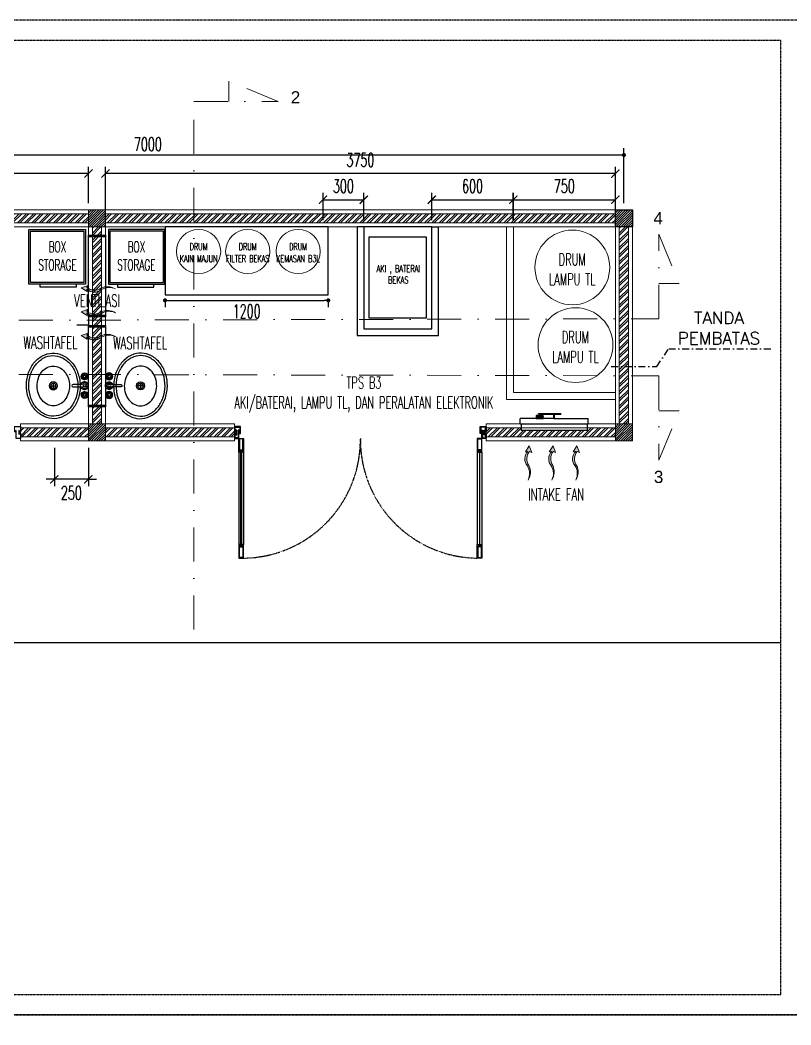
# Model space of a CAD drawing. Header units: millimetres. Extents: x 43312 to 271118, y 7927 to 51490.
# Drawn here: x 61306 to 66973, y 22979 to 30373 of the extents above; entities that cross this region are included whole.
import ezdxf

# ---------------------------------------------------------------- set-up
doc = ezdxf.new("R2010")
doc.units = ezdxf.units.MM
doc.header["$MEASUREMENT"] = 0
doc.linetypes.add('DASHDOT', pattern=[1, 0.5, -0.25, 0, -0.25])
doc.linetypes.add('HIDDEN', pattern=[0.375, 0.25, -0.125])
doc.layers.add('ALM', color=120, linetype='Continuous')
doc.layers.add('Edges', color=7, linetype='Continuous')
doc.layers.add('C NOTASI', color=3, linetype='Continuous', lineweight=5)
doc.layers.add('inst ME', color=7, linetype='Continuous', lineweight=13)
doc.styles.add('300', font='rs.shx', dxfattribs={"width": 0.6, "height": 100})
doc.styles.get("Standard").update_dxf_attribs({"font": 'arial.ttf'})
doc.dimstyles.new('300', dxfattribs={"dimtxt": 50, "dimasz": 30, "dimexe": 50, "dimexo": 50, "dimgap": 30, "dimtad": 2, "dimdec": 0, "dimzin": 0, "dimtxsty": '300', "dimblk": 'DOT', "dimcen": 0.2, "dimclrd": 1, "dimclre": 1, "dimclrt": 3, "dimadec": 0, "dimazin": 0, "dimtfac": 1, "dimtdec": 0, "dimtix": 1, "dimtmove": 0, "dimatfit": 3, "dimfxl": 1, "dimtolj": 1, "dimtzin": 0, "dimarcsym": 0})
pattern_1 = [(45, (79739.36, -46109.44), (-26.516504, 26.516504), []), (45, (79757.038, -46109.44), (-26.516504, 26.516504), [])]

# ---------------------------------------------------------------- blocks, each defined once
blk = doc.blocks.new('Sink - Oval top')
for p, q in [((-1, 0), (1, 0)), ((0, 1), (0, -1))]:
    blk.add_line(p, q)
at = {"linetype": 'Continuous'}
for points in [[(-12.23, 0.39, 0.117634), (-11.46, -3.36, 0.104469), (-8.88, -6.8, 0.090016), (-5.08, -9.07, 0.08192), (-0.32, -10.02, 0.08192), (4.49, -9.38, 0.090016), (8.42, -7.36, 0.104469), (11.22, -4.09, 0.117634), (12.23, -0.39, 0.117634), (11.46, 3.36, 0.104469), (8.88, 6.8, 0.090016), (5.08, 9.07, 0.08192), (0.32, 10.02, 0.08192), (-4.49, 9.38, 0.090016), (-8.42, 7.36, 0.104469), (-11.22, 4.09, 0.117634)], [(-11.29, 0.16, 0.118622), (-10.52, -3.25, 0.104678), (-8.07, -6.36, 0.089562), (-4.54, -8.37, 0.081185), (-0.13, -9.15, 0.081185), (4.3, -8.49, 0.089562), (7.89, -6.58, 0.104678), (10.42, -3.55, 0.118622), (11.29, -0.16, 0.118622), (10.52, 3.25, 0.104678), (8.07, 6.36, 0.089562), (4.54, 8.37, 0.081185), (0.13, 9.15, 0.081185), (-4.3, 8.49, 0.089562), (-7.89, 6.58, 0.104678), (-10.42, 3.55, 0.118622)], [(-7.42, 0.08, 0.118283), (-6.91, -2.17, 0.104607), (-5.29, -4.21, 0.089718), (-2.97, -5.53, 0.081436), (-0.07, -6.04, 0.081436), (2.84, -5.59, 0.089718), (5.2, -4.33, 0.104607), (6.86, -2.32, 0.118283), (7.42, -0.08, 0.118283), (6.91, 2.17, 0.104607), (5.29, 4.21, 0.089718), (2.97, 5.53, 0.081436), (0.07, 6.04, 0.081436), (-2.84, 5.59, 0.089718), (-5.2, 4.33, 0.104607), (-6.86, 2.32, 0.118283)]]:
    blk.add_lwpolyline(points, format="xyb", close=True, dxfattribs=at)
for radius in [1.5, 1]:
    blk.add_circle((0, 0), radius)
blk = doc.blocks.new('Faucet - Bathroom top')
for p, q in [((-4.107, 0.125), (-4.375, 0.125)), ((-3.75, 0.4788), (-3.75, 0.75)), ((-3.5, 0.482), (-3.5, 0.75)), ((-3.1461, 0.125), (-2.875, 0.125)), ((3.143, 0.125), (2.875, 0.125)), ((3.5, 0.4788), (3.5, 0.75)), ((3.75, 0.482), (3.75, 0.75)), ((4.1039, 0.125), (4.375, 0.125)), ((-4.1039, -0.125), (-4.375, -0.125)), ((-3.75, -0.4821), (-3.75, -0.75)), ((-3.5, -0.4789), (-3.5, -0.75)), ((-3.143, -0.125), (-2.875, -0.125)), ((-0.5, -0.8639), (-0.5, -4.5)), ((0.5, -4.5), (0.5, -0.8631)), ((3.1461, -0.125), (2.875, -0.125)), ((3.5, -0.4821), (3.5, -0.75)), ((3.75, -0.4789), (3.75, -0.75)), ((4.107, -0.125), (4.375, -0.125))]:
    blk.add_line(p, q)
for centre, radius in [((-3.625, 0), 1.375), ((-4.625, 0), 0.2795), ((-3.625, 0), 0.5), ((-3.625, 1), 0.2795), ((-2.625, 0), 0.2795), ((0, 0), 0.5), ((3.625, 0), 1.375), ((2.625, 0), 0.2795), ((3.625, 0), 0.5), ((3.625, 1), 0.2795), ((4.625, 0), 0.2795), ((-3.625, -1), 0.2795), ((3.625, -1), 0.2795)]:
    blk.add_circle(centre, radius)
for centre, radius, start, end in [((-3.625, 0), 1, 105.2407, 164.2093), ((-3.625, 0), 1, 16.44125, 74.07887), ((0, 0), 1.5, 289.6514, 250.3603), ((0, 0), 1, 300.3431, 239.7554), ((3.625, 0), 1, 106.12, 164.0884), ((3.625, 0), 1, 16.23422, 73.90469), ((-3.625, 0), 1, 196.2342, 253.9047), ((-3.625, 0), 1, 286.12, 344.0884), ((3.625, 0), 1, 196.4413, 254.0789), ((3.625, 0), 1, 285.2407, 344.2093), ((0, -4.5), 0.5, 180, 0)]:
    blk.add_arc(centre, radius, start, end)
blk = doc.blocks.new('_ArchTick')
at = {"color": 0, "linetype": 'ByBlock', "const_width": 0.15}
blk.add_lwpolyline([(-0.5, -0.5), (0.5, 0.5)], dxfattribs=at)
blk = doc.blocks.new('*D28')
at = {"layer": 'Defpoints', "color": 0, "transparency": 16777216}
for p in [(61932.8, 29244.2), (61932.8, 28851.8), (65682.8, 28851.8)]:
    blk.add_point(p, dxfattribs=at)
at = {"layer": 'inst ME', "color": 1, "lineweight": -2, "transparency": 16777216}
for p, q in [((61932.8, 28901.8), (61932.8, 29294.2)), ((65682.8, 28901.8), (65682.8, 29294.2)), ((65682.8, 29244.2), (61932.8, 29244.2))]:
    blk.add_line(p, q, dxfattribs=at)
at = {"layer": 'inst ME', "color": 1, "lineweight": -2, "transparency": 16777216, "xscale": 60, "yscale": 60, "zscale": 60, "rotation": 180}
blk.add_blockref('_ArchTick', (61932.8, 29244.2), dxfattribs=at)
at = {"layer": 'inst ME', "color": 1, "lineweight": -2, "transparency": 16777216, "xscale": 60, "yscale": 60, "zscale": 60}
blk.add_blockref('_ArchTick', (65682.8, 29244.2), dxfattribs=at)
at = {"layer": 'inst ME', "color": 3, "transparency": 16777216, "insert": (63807.8, 29344.2), "char_height": 100, "attachment_point": 5, "style": '300'}
blk.add_mtext('\\A1;3750', dxfattribs=at)
blk = doc.blocks.new('*D29')
at = {"layer": 'Defpoints', "color": 0, "transparency": 16777216}
for p in [(58807.8, 29244.2), (58807.8, 28976.8), (61807.8, 28976.8)]:
    blk.add_point(p, dxfattribs=at)
at = {"layer": 'inst ME', "color": 1, "lineweight": -2, "transparency": 16777216}
for p, q in [((58807.8, 29026.8), (58807.8, 29294.2)), ((61807.8, 29026.8), (61807.8, 29294.2)), ((61807.8, 29244.2), (58807.8, 29244.2))]:
    blk.add_line(p, q, dxfattribs=at)
at = {"layer": 'inst ME', "color": 1, "lineweight": -2, "transparency": 16777216, "xscale": 60, "yscale": 60, "zscale": 60, "rotation": 180}
blk.add_blockref('_ArchTick', (58807.8, 29244.2), dxfattribs=at)
at = {"layer": 'inst ME', "color": 1, "lineweight": -2, "transparency": 16777216, "xscale": 60, "yscale": 60, "zscale": 60}
blk.add_blockref('_ArchTick', (61807.8, 29244.2), dxfattribs=at)
at = {"layer": 'inst ME', "color": 3, "transparency": 16777216, "insert": (60307.8, 29344.2), "char_height": 100, "attachment_point": 5, "style": '300'}
blk.add_mtext('\\A1;3000', dxfattribs=at)
blk = doc.blocks.new('*D30')
at = {"layer": 'Defpoints', "color": 0, "transparency": 16777216}
for p in [(61557.8, 27276.8), (61807.8, 27276.8), (61557.8, 26994.5)]:
    blk.add_point(p, dxfattribs=at)
at = {"layer": 'inst ME', "color": 1, "lineweight": -2, "transparency": 16777216}
for p, q in [((61557.8, 27226.8), (61557.8, 26944.5)), ((61807.8, 27226.8), (61807.8, 26944.5)), ((61557.8, 26994.5), (61497.8, 26994.5)), ((61807.8, 26994.5), (61557.8, 26994.5)), ((61807.8, 26994.5), (61867.8, 26994.5))]:
    blk.add_line(p, q, dxfattribs=at)
at = {"layer": 'inst ME', "color": 1, "lineweight": -2, "transparency": 16777216, "xscale": 60, "yscale": 60, "zscale": 60}
blk.add_blockref('_ArchTick', (61557.8, 26994.5), dxfattribs=at)
at = {"layer": 'inst ME', "color": 1, "lineweight": -2, "transparency": 16777216, "xscale": 60, "yscale": 60, "zscale": 60, "rotation": 180}
blk.add_blockref('_ArchTick', (61807.8, 26994.5), dxfattribs=at)
at = {"layer": 'inst ME', "color": 3, "transparency": 16777216, "insert": (61682.8, 26894.5), "char_height": 100, "attachment_point": 5, "style": '300'}
blk.add_mtext('\\A1;250', dxfattribs=at)
blk = doc.blocks.new('industrial exhaust fan pl')
at = {"layer": 'Edges'}
for p, q in [((50.11, 66.59), (50.11, 66.72)), ((50.11, 66.72), (51.61, 66.72)), ((50.11, 66.59), (50.55, 66.59)), ((50.55, 66.33), (50.55, 66.59)), ((50.56, 66.59), (50.55, 66.59)), ((50.56, 66.59), (50.56, 66.33)), ((50.56, 66.59), (51.61, 66.59)), ((51.61, 66.59), (51.61, 66.72)), ((56.54, 66.59), (51.61, 66.59)), ((56.54, 66.59), (56.54, 66.72)), ((56.54, 66.72), (66.55, 66.72)), ((56.54, 66.59), (57.35, 66.59)), ((57.35, 66.33), (57.35, 66.59)), ((57.35, 66.59), (66.39, 66.59)), ((66.39, 66.59), (66.39, 66.33)), ((66.39, 66.59), (66.55, 66.59)), ((66.55, 66.59), (66.55, 66.72)), ((36.54, 59.13), (36.54, 63.13)), ((48.3, 63.13), (36.54, 63.13)), ((48.3, 64.5), (48.21, 64.5)), ((48.21, 64.5), (48.21, 64.27)), ((48.21, 64.27), (48.3, 64.27)), ((48.3, 65.34), (48.3, 64.5)), ((49.64, 65.34), (48.3, 65.34)), ((48.54, 64.5), (48.3, 64.5)), ((48.3, 64.27), (48.3, 63.13)), ((48.3, 64.27), (48.92, 64.27)), ((48.3, 63.13), (48.39, 63.13)), ((48.92, 64.27), (48.39, 63.83)), ((48.39, 63.83), (48.39, 63.13)), ((48.39, 63.13), (48.44, 63.13)), ((48.44, 63.83), (48.45, 63.84)), ((48.44, 63.83), (48.44, 63.13)), ((48.44, 63.13), (48.45, 63.13)), ((48.45, 63.84), (48.92, 64.24)), ((48.45, 63.84), (48.45, 63.13)), ((48.45, 63.13), (48.57, 63.13)), ((49.09, 65.27), (48.54, 64.5)), ((48.54, 64.5), (53.17, 64.5)), ((48.57, 63.83), (48.99, 64.18)), ((48.57, 63.83), (48.57, 63.13)), ((48.57, 63.13), (48.77, 63.13)), ((48.77, 63.83), (49.15, 64.12)), ((48.77, 63.83), (48.77, 63.13)), ((48.77, 63.13), (49.44, 63.13)), ((48.92, 64.27), (48.92, 64.27)), ((48.92, 64.27), (48.92, 64.24)), ((48.92, 64.24), (48.97, 64.27)), ((48.92, 64.27), (48.97, 64.27)), ((48.99, 64.27), (48.97, 64.27)), ((48.99, 64.27), (48.99, 64.18)), ((48.99, 64.18), (49.1, 64.27)), ((48.99, 64.27), (49.1, 64.27)), ((49.64, 65.27), (49.09, 65.27)), ((49.1, 64.27), (49.15, 64.27)), ((49.15, 64.27), (49.15, 64.12)), ((49.15, 64.12), (49.36, 64.27)), ((49.15, 64.27), (49.36, 64.27)), ((49.36, 64.27), (49.44, 64.27)), ((49.44, 64.27), (49.44, 63.13)), ((49.44, 64.27), (49.55, 64.27)), ((49.44, 63.13), (49.55, 63.13)), ((49.55, 63.83), (49.55, 64.27)), ((49.55, 64.27), (49.64, 64.27)), ((49.55, 63.83), (49.55, 63.13)), ((49.64, 63.83), (49.55, 63.83)), ((49.55, 63.13), (49.64, 63.13)), ((49.64, 65.34), (49.64, 65.27)), ((50.55, 65.34), (49.64, 65.34)), ((49.64, 65.27), (52.07, 65.27)), ((49.64, 63.83), (49.64, 64.27)), ((49.64, 64.27), (49.97, 64.27)), ((49.64, 63.83), (49.64, 63.13)), ((49.64, 63.13), (49.97, 63.13)), ((49.97, 63.83), (49.97, 64.27)), ((49.97, 64.27), (50.06, 64.27)), ((50.06, 63.83), (49.97, 63.83)), ((49.97, 63.83), (49.97, 63.13)), ((49.97, 63.13), (50.06, 63.13)), ((50.06, 63.83), (50.06, 64.27)), ((50.39, 64.27), (50.06, 64.27)), ((50.06, 63.83), (50.06, 63.13)), ((50.06, 63.13), (50.39, 63.13)), ((50.11, 66.2), (50.11, 66.33)), ((50.55, 66.33), (50.11, 66.33)), ((50.11, 66.2), (50.55, 66.2)), ((50.39, 63.83), (50.39, 64.27)), ((50.39, 64.27), (50.48, 64.27)), ((50.48, 63.83), (50.39, 63.83)), ((50.39, 63.83), (50.39, 63.13)), ((50.39, 63.13), (50.48, 63.13)), ((50.48, 63.83), (50.48, 64.27)), ((50.48, 64.27), (50.81, 64.27)), ((50.48, 63.83), (50.48, 63.13)), ((50.48, 63.13), (50.81, 63.13)), ((50.56, 66.33), (50.55, 66.33)), ((50.55, 65.34), (50.55, 66.2)), ((50.55, 66.2), (51.16, 66.2)), ((50.55, 65.34), (51.16, 65.34)), ((51.61, 66.33), (50.56, 66.33)), ((50.81, 63.83), (50.81, 64.27)), ((50.9, 64.27), (50.81, 64.27)), ((50.81, 63.83), (50.9, 63.83)), ((50.81, 63.83), (50.81, 63.13)), ((50.81, 63.13), (50.9, 63.13)), ((50.9, 64.27), (51.19, 64.27)), ((50.9, 63.83), (50.9, 64.27)), ((50.9, 63.83), (50.9, 63.13)), ((50.9, 63.13), (51.19, 63.13)), ((51.16, 65.34), (51.16, 66.2)), ((51.16, 66.2), (51.61, 66.2)), ((52.07, 65.34), (51.16, 65.34)), ((51.19, 63.83), (51.19, 64.27)), ((51.19, 64.27), (51.27, 64.27)), ((51.19, 63.83), (51.27, 63.83)), ((51.19, 63.83), (51.19, 63.13)), ((51.19, 63.13), (51.27, 63.13)), ((51.27, 63.83), (51.27, 64.27)), ((51.61, 64.27), (51.27, 64.27)), ((51.27, 63.83), (51.27, 63.13)), ((51.27, 63.13), (51.61, 63.13)), ((51.61, 66.2), (51.61, 66.33)), ((51.61, 66.33), (56.54, 66.33)), ((51.61, 63.83), (51.61, 64.27)), ((51.61, 64.27), (51.69, 64.27)), ((51.61, 63.83), (51.61, 63.13)), ((51.61, 63.83), (51.69, 63.83)), ((51.61, 63.13), (51.69, 63.13)), ((51.69, 63.83), (51.69, 64.27)), ((51.69, 64.27), (52.02, 64.27)), ((51.69, 63.83), (51.69, 63.13)), ((51.69, 63.13), (52.02, 63.13)), ((52.02, 63.83), (52.02, 64.27)), ((52.02, 64.27), (52.11, 64.27)), ((52.02, 63.83), (52.11, 63.83)), ((52.02, 63.83), (52.02, 63.13)), ((52.02, 63.13), (52.11, 63.13)), ((52.07, 65.34), (52.07, 65.27)), ((53.41, 65.34), (52.07, 65.34)), ((52.62, 65.27), (52.07, 65.27)), ((52.11, 63.83), (52.11, 64.27)), ((52.28, 64.27), (52.11, 64.27)), ((52.11, 63.83), (52.11, 63.13)), ((52.11, 63.13), (52.28, 63.13)), ((52.28, 64.27), (52.28, 63.13)), ((52.28, 64.27), (52.36, 64.27)), ((52.28, 63.13), (52.94, 63.13)), ((52.57, 64.11), (52.36, 64.27)), ((52.36, 64.27), (52.57, 64.27)), ((52.57, 64.27), (52.57, 64.11)), ((52.57, 64.27), (52.62, 64.27)), ((52.94, 63.83), (52.57, 64.11)), ((52.62, 65.27), (53.17, 64.5)), ((52.73, 64.19), (52.62, 64.27)), ((52.62, 64.27), (52.73, 64.27)), ((52.73, 64.27), (52.73, 64.19)), ((52.73, 64.27), (52.75, 64.27)), ((53.14, 63.83), (52.73, 64.19)), ((52.78, 64.25), (52.75, 64.27)), ((52.75, 64.27), (52.78, 64.27)), ((52.78, 64.27), (52.78, 64.25)), ((52.79, 64.27), (52.78, 64.27)), ((52.78, 64.27), (52.78, 64.27)), ((52.78, 64.27), (52.79, 64.27)), ((53.26, 63.83), (52.78, 64.25)), ((52.79, 64.27), (52.79, 64.27)), ((53.32, 63.83), (52.79, 64.27)), ((53.41, 64.27), (52.79, 64.27)), ((52.94, 63.83), (52.94, 63.13)), ((52.94, 63.13), (53.14, 63.13)), ((53.14, 63.83), (53.14, 63.13)), ((53.14, 63.13), (53.26, 63.13)), ((53.41, 64.5), (53.17, 64.5)), ((53.26, 63.83), (53.26, 63.13)), ((53.26, 63.13), (53.32, 63.13)), ((53.32, 63.83), (53.32, 63.13)), ((53.32, 63.13), (53.41, 63.13)), ((53.41, 64.5), (53.41, 65.34)), ((53.5, 64.5), (53.41, 64.5)), ((53.41, 64.27), (53.5, 64.27)), ((53.41, 63.13), (53.41, 64.27)), ((61.2, 63.13), (53.41, 63.13)), ((53.5, 64.5), (53.5, 64.27)), ((56.54, 66.2), (56.54, 66.33)), ((57.35, 66.33), (56.54, 66.33)), ((56.54, 66.2), (61.03, 66.2)), ((66.39, 66.33), (57.35, 66.33)), ((61.03, 66.2), (61.03, 66.07)), ((61.23, 66.2), (61.03, 66.2)), ((61.03, 66.07), (61.2, 66.07)), ((61.2, 63.13), (61.2, 66.07)), ((61.2, 66.07), (61.23, 66.07)), ((61.2, 63.13), (61.89, 63.13)), ((61.23, 66.2), (61.23, 66.07)), ((61.23, 66.2), (61.86, 66.2)), ((61.23, 66.07), (61.86, 66.07)), ((61.86, 66.2), (61.86, 66.07)), ((61.86, 66.2), (62.06, 66.2)), ((61.86, 66.07), (61.89, 66.07)), ((61.89, 63.13), (61.89, 66.07)), ((61.89, 66.07), (62.06, 66.07)), ((61.89, 63.13), (86.54, 63.13)), ((62.06, 66.2), (62.06, 66.07)), ((62.06, 66.2), (66.55, 66.2)), ((66.39, 66.33), (66.55, 66.33)), ((66.55, 66.2), (66.55, 66.33)), ((86.54, 59.13), (86.54, 63.13)), ((36.54, 59.13), (37.34, 59.13)), ((37.34, 59.13), (37.34, 54.25)), ((37.34, 59.13), (85.75, 59.13)), ((85.75, 54.25), (37.34, 54.25)), ((85.75, 59.13), (85.75, 54.25)), ((85.75, 59.13), (86.54, 59.13))]:
    blk.add_line(p, q, dxfattribs=at)
blk = doc.blocks.new('*D23')
at = {"layer": 'Defpoints', "color": 0, "transparency": 16777216}
for p in [(64932.4, 29051.6), (64332.8, 28851.8), (64932.4, 28851.8)]:
    blk.add_point(p, dxfattribs=at)
at = {"layer": 'inst ME', "color": 1, "lineweight": -2, "transparency": 16777216}
for p, q in [((64332.8, 28901.8), (64332.8, 29101.6)), ((64932.4, 28901.8), (64932.4, 29101.6)), ((64332.8, 29051.6), (64932.4, 29051.6))]:
    blk.add_line(p, q, dxfattribs=at)
at = {"layer": 'inst ME', "color": 1, "lineweight": -2, "transparency": 16777216, "xscale": 60, "yscale": 60, "zscale": 60, "rotation": 180}
blk.add_blockref('_ArchTick', (64332.8, 29051.6), dxfattribs=at)
at = {"layer": 'inst ME', "color": 1, "lineweight": -2, "transparency": 16777216, "xscale": 60, "yscale": 60, "zscale": 60}
blk.add_blockref('_ArchTick', (64932.4, 29051.6), dxfattribs=at)
at = {"layer": 'inst ME', "color": 3, "transparency": 16777216, "insert": (64632.6, 29151.6), "char_height": 100, "attachment_point": 5, "style": '300'}
blk.add_mtext('\\A1;600', dxfattribs=at)
blk = doc.blocks.new('*D31')
at = {"layer": 'Defpoints', "color": 0, "transparency": 16777216}
for p in [(65682.8, 29051.6), (64932.8, 28851.8), (65682.8, 28851.8)]:
    blk.add_point(p, dxfattribs=at)
at = {"layer": 'inst ME', "color": 1, "lineweight": -2, "transparency": 16777216}
for p, q in [((64932.8, 28901.8), (64932.8, 29101.6)), ((65682.8, 28901.8), (65682.8, 29101.6)), ((64932.8, 29051.6), (65682.8, 29051.6))]:
    blk.add_line(p, q, dxfattribs=at)
at = {"layer": 'inst ME', "color": 1, "lineweight": -2, "transparency": 16777216, "xscale": 60, "yscale": 60, "zscale": 60, "rotation": 180}
blk.add_blockref('_ArchTick', (64932.8, 29051.6), dxfattribs=at)
at = {"layer": 'inst ME', "color": 1, "lineweight": -2, "transparency": 16777216, "xscale": 60, "yscale": 60, "zscale": 60}
blk.add_blockref('_ArchTick', (65682.8, 29051.6), dxfattribs=at)
at = {"layer": 'inst ME', "color": 3, "transparency": 16777216, "insert": (65307.8, 29151.6), "char_height": 100, "attachment_point": 5, "style": '300'}
blk.add_mtext('\\A1;750', dxfattribs=at)
blk = doc.blocks.new('_Dot')
at = {"color": 0, "lineweight": -2}
blk.add_line((-0.5, 0), (-1, 0), dxfattribs=at)
at = {"color": 0, "const_width": 0.5}
blk.add_lwpolyline([(-0.25, 0, 1), (0.25, 0, 1)], format="xyb", close=True, dxfattribs=at)
blk = doc.blocks.new('*D61')
at = {"color": 1, "lineweight": -2, "transparency": 16777216}
for p, q in [((58745.3, 29026.8), (58745.3, 29430.4)), ((65745.3, 29026.8), (65745.3, 29430.4)), ((65715.3, 29380.4), (58775.3, 29380.4))]:
    blk.add_line(p, q, dxfattribs=at)
at = {"layer": 'Defpoints', "color": 0, "transparency": 16777216}
for p in [(58745.3, 29380.4), (58745.3, 28976.8), (65745.3, 28976.8)]:
    blk.add_point(p, dxfattribs=at)
at = {"color": 1, "lineweight": -2, "transparency": 16777216, "xscale": 30, "yscale": 30, "zscale": 30, "rotation": 180}
blk.add_blockref('_Dot', (58745.3, 29380.4), dxfattribs=at)
at = {"color": 1, "lineweight": -2, "transparency": 16777216, "xscale": 30, "yscale": 30, "zscale": 30}
blk.add_blockref('_Dot', (65745.3, 29380.4), dxfattribs=at)
at = {"color": 3, "transparency": 16777216, "insert": (62245.3, 29460.4), "char_height": 100, "attachment_point": 5, "style": '300'}
blk.add_mtext('\\A1;7000', dxfattribs=at)
blk = doc.blocks.new('*D63')
at = {"layer": 'Defpoints', "color": 0, "transparency": 16777216}
for p in [(63832.8, 29051.6), (63533.2, 28851.8), (63832.8, 28851.8)]:
    blk.add_point(p, dxfattribs=at)
at = {"layer": 'inst ME', "color": 1, "lineweight": -2, "transparency": 16777216}
for p, q in [((63533.2, 28901.8), (63533.2, 29101.6)), ((63832.8, 28901.8), (63832.8, 29101.6)), ((63533.2, 29051.6), (63832.8, 29051.6))]:
    blk.add_line(p, q, dxfattribs=at)
at = {"layer": 'inst ME', "color": 1, "lineweight": -2, "transparency": 16777216, "xscale": 60, "yscale": 60, "zscale": 60, "rotation": 180}
blk.add_blockref('_ArchTick', (63533.2, 29051.6), dxfattribs=at)
at = {"layer": 'inst ME', "color": 1, "lineweight": -2, "transparency": 16777216, "xscale": 60, "yscale": 60, "zscale": 60}
blk.add_blockref('_ArchTick', (63832.8, 29051.6), dxfattribs=at)
at = {"layer": 'inst ME', "color": 3, "transparency": 16777216, "insert": (63683, 29151.6), "char_height": 100, "attachment_point": 5, "style": '300'}
blk.add_mtext('\\A1;300', dxfattribs=at)
blk = doc.blocks.new('*D64')
at = {"color": 1, "lineweight": -2, "transparency": 16777216}
for p, q in [((62371.3, 28302.9), (62371.3, 28261.1)), ((62401.3, 28311.1), (63541.6, 28311.1)), ((63571.6, 28302.9), (63571.6, 28261.1))]:
    blk.add_line(p, q, dxfattribs=at)
at = {"layer": 'Defpoints', "color": 0, "transparency": 16777216}
for p in [(62371.3, 28352.9), (63571.6, 28352.9), (63571.6, 28311.1)]:
    blk.add_point(p, dxfattribs=at)
at = {"color": 1, "lineweight": -2, "transparency": 16777216, "xscale": 30, "yscale": 30, "zscale": 30, "rotation": 180}
blk.add_blockref('_Dot', (62371.3, 28311.1), dxfattribs=at)
at = {"color": 1, "lineweight": -2, "transparency": 16777216, "xscale": 30, "yscale": 30, "zscale": 30}
blk.add_blockref('_Dot', (63571.6, 28311.1), dxfattribs=at)
at = {"color": 3, "transparency": 16777216, "insert": (62971.5, 28231.1), "char_height": 100, "attachment_point": 5, "style": '300'}
blk.add_mtext('\\A1;1200', dxfattribs=at)

msp = doc.modelspace()

# ---------------------------------------------------------------- hatches: boundary and pattern name
at = {"layer": 'inst ME'}
h = msp.add_hatch(dxfattribs=at)
h.set_pattern_fill('ANSI32', color=129, scale=100, angle=360)
h.set_pattern_definition(pattern_1)
h.paths.add_polyline_path([(61807.8, 28947.8), (58807.8, 28947.8), (58807.8, 28880.8), (61807.8, 28880.8)])
h.paths.add_polyline_path([(58778.8, 28851.8), (58711.8, 28851.8), (58711.8, 27401.8), (58778.8, 27401.8)])
h = msp.add_hatch(dxfattribs=at)
h.set_pattern_fill('ANSI31', color=129, scale=100, angle=360)
h.set_pattern_definition([(45, (132419.179, -3230.203), (-8.8388348, 8.8388348), [])])
h.paths.add_polyline_path([(61932.8, 28976.8), (61807.8, 28976.8), (61807.8, 28851.8), (61932.8, 28851.8)])
h = msp.add_hatch(dxfattribs=at)
h.set_pattern_fill('ANSI32', color=129, scale=100, angle=360)
h.set_pattern_definition([(45, (0, 822.15), (-26.516504, 26.516504), []), (45, (17.678, 822.15), (-26.516504, 26.516504), [])])
h.paths.add_polyline_path([(65682.8, 28947.8), (61932.8, 28947.8), (61932.8, 28880.8), (65682.8, 28880.8)])
h = msp.add_hatch(dxfattribs=at)
h.set_pattern_fill('ANSI31', color=129, scale=100, angle=360)
h.set_pattern_definition([(45, (136294.179, -3230.203), (-8.8388348, 8.8388348), [])])
h.paths.add_polyline_path([(65807.8, 28976.8), (65682.8, 28976.8), (65682.8, 28851.8), (65807.8, 28851.8)])
h = msp.add_hatch(dxfattribs=at)
h.set_pattern_fill('ANSI32', color=129, scale=100, angle=360)
h.set_pattern_definition([(45, (132419.18, -3230.203), (-26.516504, 26.516504), []), (45, (132436.856, -3230.203), (-26.516504, 26.516504), [])])
h.paths.add_polyline_path([(61903.8, 28851.8), (61836.8, 28851.8), (61836.8, 27401.8), (61903.8, 27401.8)])
h = msp.add_hatch(dxfattribs=at)
h.set_pattern_fill('ANSI32', color=129, scale=100, angle=360)
h.set_pattern_definition([(45, (136294.18, -3230.203), (-26.516504, 26.516504), []), (45, (136311.856, -3230.203), (-26.516504, 26.516504), [])])
h.paths.add_polyline_path([(65778.8, 28851.8), (65711.8, 28851.8), (65711.8, 27401.8), (65778.8, 27401.8)])
h = msp.add_hatch(color=4, dxfattribs=at)
h.dxf.hatch_style = 1
h.paths.add_polyline_path([(61799.5, 28375.3), (61796.9, 28394, 0.398617), (61903.8, 28390.2, -0.256098), (62007.5, 28394.9, 0.254419), (61899.8, 28400.9, -0.347199), (61796.9, 28406), (61806, 28421.5), (61755.1, 28402.6)])
h = msp.add_hatch(color=4, dxfattribs=at)
h.dxf.hatch_style = 1
h.paths.add_polyline_path([(61799.5, 28199.8), (61796.9, 28218.5, 0.398617), (61903.8, 28214.7, -0.256098), (62007.5, 28219.3, 0.254419), (61899.8, 28225.4, -0.347199), (61796.9, 28230.5), (61806, 28246), (61755.1, 28227.1)])
h = msp.add_hatch(color=4, dxfattribs=at)
h.dxf.hatch_style = 1
h.paths.add_polyline_path([(61799.5, 28024.3), (61796.9, 28043, 0.398617), (61903.8, 28039.2, -0.256098), (62007.5, 28043.8, 0.254419), (61899.8, 28049.8, -0.347199), (61796.9, 28055), (61806, 28070.5), (61755.1, 28051.6)])
h = msp.add_hatch(dxfattribs=at)
h.set_pattern_fill('ANSI32', color=129, scale=100, angle=360)
h.set_pattern_definition(pattern_1)
h.paths.add_polyline_path([(61807.8, 27372.8), (61307.8, 27372.8), (61307.8, 27305.8), (61807.8, 27305.8)])
h = msp.add_hatch(dxfattribs=at)
h.set_pattern_fill('ANSI31', color=129, scale=100, angle=360)
h.set_pattern_definition([(45, (132419.179, -4805.203), (-8.8388348, 8.8388348), [])])
h.paths.add_polyline_path([(61932.8, 27401.8), (61807.8, 27401.8), (61807.8, 27276.8), (61932.8, 27276.8)])
h = msp.add_hatch(dxfattribs=at)
h.set_pattern_fill('ANSI32', color=129, scale=100, angle=360)
h.set_pattern_definition(pattern_1)
h.paths.add_polyline_path([(62882.8, 27372.8), (61932.8, 27372.8), (61932.8, 27305.8), (62882.8, 27305.8)])
h = msp.add_hatch(dxfattribs=at)
h.set_pattern_fill('ANSI32', color=129, scale=100, angle=360)
h.set_pattern_definition(pattern_1)
h.paths.add_polyline_path([(65682.8, 27372.8), (65474.9, 27372.8), (65474.9, 27353), (64990.7, 27353), (64990.7, 27372.8), (64732.8, 27372.8), (64732.8, 27305.8), (65682.8, 27305.8)])
h = msp.add_hatch(dxfattribs=at)
h.set_pattern_fill('ANSI31', color=129, scale=100, angle=360)
h.set_pattern_definition([(45, (136294.179, -4805.203), (-8.8388348, 8.8388348), [])])
h.paths.add_polyline_path([(65807.8, 27401.8), (65682.8, 27401.8), (65682.8, 27276.8), (65807.8, 27276.8)])
h = msp.add_hatch(color=4, dxfattribs=at)
h.dxf.hatch_style = 1
h.paths.add_polyline_path([(65021.4, 27197.1), (65040, 27199.7, 0.398617), (65036.2, 27092.7, -0.256098), (65040.9, 26989.1, 0.254419), (65046.9, 27096.8, -0.347199), (65052, 27199.7), (65067.6, 27190.5), (65048.6, 27241.5)])
h = msp.add_hatch(color=4, dxfattribs=at)
h.dxf.hatch_style = 1
h.paths.add_polyline_path([(65196.9, 27197.1), (65215.5, 27199.7, 0.398617), (65211.8, 27092.7, -0.256098), (65216.4, 26989.1, 0.254419), (65222.4, 27096.8, -0.347199), (65227.6, 27199.7), (65243.1, 27190.5), (65224.2, 27241.5)])
h = msp.add_hatch(color=4, dxfattribs=at)
h.dxf.hatch_style = 1
h.paths.add_polyline_path([(65372.4, 27197.1), (65391.1, 27199.7, 0.398617), (65387.3, 27092.7, -0.256098), (65391.9, 26989.1, 0.254419), (65397.9, 27096.8, -0.347199), (65403.1, 27199.7), (65418.6, 27190.5), (65399.7, 27241.5)])

# ---------------------------------------------------------------- linework, layer by layer
at = {"linetype": 'Continuous'}
for p, q in [((61370.7, 28431.4), (61370.7, 28831.4)), ((61370.7, 28831.4), (61786.1, 28831.4)), ((61381.8, 28442.5), (61381.8, 28820.3)), ((61381.8, 28820.3), (61775, 28820.3)), ((61775, 28820.3), (61775, 28442.5)), ((61786.1, 28831.4), (61786.1, 28431.4)), ((61954.6, 28831.4), (61954.6, 28431.4)), ((62370, 28831.4), (61954.6, 28831.4)), ((61965.7, 28820.3), (61965.7, 28442.5)), ((62358.9, 28820.3), (61965.7, 28820.3)), ((62358.9, 28442.5), (62358.9, 28820.3)), ((62370, 28431.4), (62370, 28831.4)), ((61786.1, 28431.4), (61370.7, 28431.4)), ((61775, 28442.5), (61381.8, 28442.5)), ((61452.8, 28409.2), (61452.8, 28431.4)), ((61719.4, 28409.2), (61452.8, 28409.2)), ((61954.6, 28431.4), (62370, 28431.4)), ((61965.7, 28442.5), (62358.9, 28442.5)), ((62021.2, 28431.4), (62021.2, 28409.2)), ((62021.2, 28409.2), (62287.9, 28409.2)), ((62287.9, 28409.2), (62287.9, 28431.4))]:
    msp.add_line(p, q, dxfattribs=at)
at = {"linetype": 'DASHDOT'}
for points in [[(57513.4, 23054.3), (67048.4, 23054.3), (67048.4, 30373.4), (57513.4, 30373.4)], [(57663.4, 23204.3), (66898.4, 23204.3), (66898.4, 30223.4), (57663.4, 30223.4)], [(57513.4, 15735.3), (67048.4, 15735.3), (67048.4, 23054.3), (57513.4, 23054.3)]]:
    msp.add_lwpolyline(points, close=True, dxfattribs=at)
for points in [[(65682.8, 28976.8), (65807.8, 28976.8), (65807.8, 28851.8), (65682.8, 28851.8)], [(63571.6, 28851.8), (62371.3, 28851.8), (62371.3, 28352.9), (63571.6, 28352.9)]]:
    msp.add_lwpolyline(points, close=True)
for points in [[(63833.2, 28851.8), (63833.2, 28101.8), (64333.2, 28101.8), (64333.2, 28851.8), (63783.2, 28851.8)], [(63783.2, 28851.8), (63783.2, 28051.8), (64383.2, 28051.8), (64383.2, 28851.8)], [(64333.2, 28851.8), (64383.2, 28851.8)], [(61807.8, 28789.8), (61932.8, 28789.8), (61932.8, 28189.8), (61807.8, 28189.8), (61807.8, 28789.8)], [(61807.8, 28779.8), (61932.8, 28779.8)], [(64292, 28779.5), (64292, 28179.5), (63872, 28179.5), (63872, 28779.5), (64292, 28779.5)], [(61719.4, 28409.2), (61719.4, 28431.4)], [(61807.8, 28189.8), (61807.8, 28127.8), (61722.1, 28127.8)], [(61932.8, 28199.8), (61807.8, 28199.8)], [(61807.8, 28126.8), (61932.8, 28126.8), (61932.8, 27526.8), (61807.8, 27526.8), (61807.8, 28126.8)], [(61807.8, 28116.8), (61932.8, 28116.8)], [(61932.8, 27536.8), (61807.8, 27536.8)], [(57663.4, 25793), (66898.4, 25793)]]:
    msp.add_lwpolyline(points)
at = {"color": 3, "linetype": 'DASHDOT', "ltscale": 100}
msp.add_lwpolyline([(65652.9, 27825.5), (65987.6, 27825.5), (66074.9, 27954.4), (66827.7, 27954.4)], dxfattribs=at)
at = {"layer": 'ALM'}
for p, q in [((62913.6, 27194), (62913.6, 26515.7)), ((62948.8, 27194), (62948.8, 26515.7)), ((64666.7, 27194), (64666.7, 26515.7)), ((64701.9, 27194), (64701.9, 26515.7))]:
    msp.add_line(p, q, dxfattribs=at)
for points in [[(61277, 27352.6), (61272.2, 27352.6), (61268.2, 27344.7), (61263.8, 27344.7), (61263.8, 27383.4), (61307.8, 27383.4), (61307.8, 27344.7), (61303.4, 27344.7), (61299.5, 27352.6), (61295.1, 27352.6), (61295.1, 27339.4), (61295.1, 27326.2), (61299.5, 27326.2), (61303.4, 27334.1), (61307.8, 27334.1), (61307.8, 27295.3), (61277, 27295.3)], [(62913.6, 27352.6), (62918.5, 27352.6), (62922.4, 27344.7), (62926.8, 27344.7), (62926.8, 27383.4), (62882.8, 27383.4), (62882.8, 27344.7), (62887.2, 27344.7), (62891.1, 27352.6), (62895.5, 27352.6), (62895.5, 27339.4), (62895.5, 27326.2), (62891.1, 27326.2), (62887.2, 27334.1), (62882.8, 27334.1), (62882.8, 27295.3), (62913.6, 27295.3)], [(62909.2, 27299.7), (62887.2, 27299.7), (62887.2, 27321.8), (62900, 27321.8), (62900, 27339.4), (62900, 27357), (62887.2, 27357), (62887.2, 27379), (62922.4, 27379), (62922.4, 27357), (62909.2, 27357)], [(64701.9, 27352.6), (64697.1, 27352.6), (64693.1, 27344.7), (64688.7, 27344.7), (64688.7, 27383.4), (64732.8, 27383.4), (64732.8, 27344.7), (64728.4, 27344.7), (64724.4, 27352.6), (64720, 27352.6), (64720, 27339.4), (64720, 27326.2), (64724.4, 27326.2), (64728.4, 27334.1), (64732.8, 27334.1), (64732.8, 27295.3), (64701.9, 27295.3)], [(64706.3, 27299.7), (64728.4, 27299.7), (64728.4, 27321.8), (64715.6, 27321.8), (64715.6, 27339.4), (64715.6, 27357), (64728.4, 27357), (64728.4, 27379), (64693.1, 27379), (64693.1, 27357), (64706.3, 27357)], [(62936.5, 27194), (62936.5, 27198.4), (62940, 27202.4), (62940, 27206.8), (62922.4, 27206.8), (62922.4, 27202.4), (62925.9, 27198.4), (62925.9, 27194), (62913.6, 27194), (62913.6, 27295.3), (62918, 27295.3), (62918, 27295.3), (62944.4, 27295.3), (62944.4, 27295.3), (62948.8, 27295.3), (62948.8, 27194)], [(62926.8, 27343.8), (62921.9, 27343.8), (62917.9, 27351.7), (62914.5, 27351.7), (62914.5, 27339.4), (62922.4, 27339.4), (62922.4, 27335), (62914.5, 27335), (62914.5, 27330.6), (62926.8, 27330.6)], [(62944.4, 27211.2), (62944.4, 27290.9), (62918, 27290.9), (62918, 27211.2)], [(64679, 27194), (64679, 27198.4), (64675.5, 27202.4), (64675.5, 27206.8), (64693.1, 27206.8), (64693.1, 27202.4), (64689.6, 27198.4), (64689.6, 27194), (64701.9, 27194), (64701.9, 27295.3), (64697.5, 27295.3), (64697.5, 27295.3), (64671.1, 27295.3), (64671.1, 27295.3), (64666.7, 27295.3), (64666.7, 27194)], [(64671.1, 27211.2), (64671.1, 27290.9), (64697.5, 27290.9), (64697.5, 27211.2)], [(64688.7, 27343.8), (64693.7, 27343.8), (64697.6, 27351.7), (64701.1, 27351.7), (64701.1, 27339.4), (64693.1, 27339.4), (64693.1, 27335), (64701.1, 27335), (64701.1, 27330.6), (64688.7, 27330.6)], [(62936.5, 26515.7), (62936.5, 26511.3), (62940, 26507.3), (62940, 26502.9), (62922.4, 26502.9), (62922.4, 26507.3), (62925.9, 26511.3), (62925.9, 26515.7), (62913.6, 26515.7), (62913.6, 26414.4), (62918, 26414.4), (62918, 26414.4), (62944.4, 26414.4), (62944.4, 26414.4), (62948.8, 26414.4), (62948.8, 26515.7)], [(62944.4, 26498.5), (62944.4, 26418.8), (62918, 26418.8), (62918, 26498.5)], [(64679, 26515.7), (64679, 26511.3), (64675.5, 26507.3), (64675.5, 26502.9), (64693.1, 26502.9), (64693.1, 26507.3), (64689.6, 26511.3), (64689.6, 26515.7), (64701.9, 26515.7), (64701.9, 26414.4), (64697.5, 26414.4), (64697.5, 26414.4), (64671.1, 26414.4), (64671.1, 26414.4), (64666.7, 26414.4), (64666.7, 26515.7)], [(64671.1, 26498.5), (64671.1, 26418.8), (64697.5, 26418.8), (64697.5, 26498.5)]]:
    msp.add_lwpolyline(points, close=True, dxfattribs=at)
at = {"layer": 'ALM', "color": 251}
for points in [[(62933, 27194), (62933, 27203.3), (62929.5, 27203.3), (62929.5, 27194), (62925.9, 27194), (62925.9, 27206.8), (62936.5, 27206.8), (62936.5, 27194)], [(62929.5, 26506.4), (62929.5, 27203.3), (62933, 27203.3), (62933, 26506.4)], [(64682.6, 27194), (64682.6, 27203.3), (64686.1, 27203.3), (64686.1, 27194), (64689.6, 27194), (64689.6, 27206.8), (64679, 27206.8), (64679, 27194)], [(64686.1, 26506.4), (64686.1, 27203.3), (64682.6, 27203.3), (64682.6, 26506.4)], [(62933, 26515.7), (62933, 26506.4), (62929.5, 26506.4), (62929.5, 26515.7), (62925.9, 26515.7), (62925.9, 26502.9), (62936.5, 26502.9), (62936.5, 26515.7)], [(64682.6, 26515.7), (64682.6, 26506.4), (64686.1, 26506.4), (64686.1, 26515.7), (64689.6, 26515.7), (64689.6, 26502.9), (64679, 26502.9), (64679, 26515.7)]]:
    msp.add_lwpolyline(points, close=True, dxfattribs=at)
at = {"layer": 'ALM', "color": 251, "linetype": 'HIDDEN', "ltscale": 0.35}
for centre, start, end in [((62937.4, 27284.8), 270.75602, 0.69443), ((64678.3, 27284.8), 179.30557, 269.24398)]:
    msp.add_arc(centre, 870.5, start, end, dxfattribs=at)
at = {"layer": 'inst ME'}
for p, q in [((61307.8, 27401.8), (61307.8, 27276.8)), ((62882.8, 27401.8), (62882.8, 27276.8)), ((64732.8, 27401.8), (64732.8, 27276.8))]:
    msp.add_line(p, q, dxfattribs=at)
at = {"layer": 'inst ME', "color": 252, "linetype": 'DASHDOT', "ltscale": 500}
for points in [[(62582.4, 25889.7), (62582.4, 29773.9), (63203.9, 29773.9), (62841, 29923.7), (62841, 29773.9)], [(58296.7, 28157.8), (66001.9, 28175.5), (66001.9, 28797), (66151.7, 28434.1), (66001.9, 28434.1)], [(58296.7, 27773.1), (66001.9, 27755.5), (66001.9, 27133.9), (66151.7, 27496.9), (66001.9, 27496.9)]]:
    msp.add_lwpolyline(points, dxfattribs=at)
at = {"layer": 'inst ME'}
for points in [[(61807.8, 28976.8), (58682.8, 28976.8)], [(61807.8, 28947.8), (58807.8, 28947.8)], [(61807.8, 28947.8), (59307.8, 28947.8)], [(62882.8, 27276.8), (61807.8, 27276.8), (61807.8, 28976.8), (65807.8, 28976.8), (65807.8, 27276.8), (64732.8, 27276.8)], [(61932.8, 28947.8), (65682.8, 28947.8)], [(61807.8, 28851.8), (58682.8, 28851.8)], [(61807.8, 28880.8), (58807.8, 28880.8)], [(61807.8, 28880.8), (59307.8, 28880.8)], [(61836.8, 27401.8), (61836.8, 28851.8)], [(61903.8, 27401.8), (61903.8, 28851.8)], [(61932.8, 28880.8), (65682.8, 28880.8)], [(62882.8, 27401.8), (61932.8, 27401.8), (61932.8, 28851.8), (65682.8, 28851.8), (65682.8, 27401.8), (64732.8, 27401.8)], [(63432.4, 28851.8), (63532.4, 28851.8)], [(64282.8, 28851.8), (64382.8, 28851.8)], [(64432.8, 28851.8), (65432.8, 28851.8)], [(64882.8, 28851.8), (64882.8, 27581.8), (65682.8, 27581.8)], [(64932.8, 28851.8), (64932.8, 27631.8), (65682.8, 27631.8)], [(65432.8, 27631.8), (64932.8, 27631.8), (64932.8, 28851.8)], [(65711.8, 28851.8), (65711.8, 27401.8)], [(65778.8, 28851.8), (65778.8, 27401.8)], [(61796.9, 28394), (61799.5, 28375.3), (61755.1, 28402.6), (61806, 28421.5), (61796.9, 28406)], [(61796.9, 28218.5), (61799.5, 28199.8), (61755.1, 28227.1), (61806, 28246), (61796.9, 28230.5)], [(61796.9, 28043), (61799.5, 28024.3), (61755.1, 28051.6), (61806, 28070.5), (61796.9, 28055)], [(61807.8, 27401.8), (61307.8, 27401.8)], [(61307.8, 27276.8), (61307.8, 27401.8)], [(61807.8, 27372.8), (61307.8, 27372.8)], [(62882.8, 27372.8), (61932.8, 27372.8)], [(65682.8, 27372.8), (64732.8, 27372.8)], [(61807.8, 27305.8), (61307.8, 27305.8)], [(62882.8, 27305.8), (61932.8, 27305.8)], [(65682.8, 27305.8), (64732.8, 27305.8)], [(61807.8, 27276.8), (61307.8, 27276.8)], [(65040, 27199.7), (65021.4, 27197.1), (65048.6, 27241.5), (65067.6, 27190.5), (65052, 27199.7)], [(65215.5, 27199.7), (65196.9, 27197.1), (65224.2, 27241.5), (65243.1, 27190.5), (65227.6, 27199.7)], [(65391.1, 27199.7), (65372.4, 27197.1), (65399.7, 27241.5), (65418.6, 27190.5), (65403.1, 27199.7)]]:
    msp.add_lwpolyline(points, dxfattribs=at)
for points in [[(61932.8, 28851.8), (61807.8, 28851.8), (61807.8, 28976.8), (61932.8, 28976.8)], [(65682.8, 28851.8), (65807.8, 28851.8), (65807.8, 28976.8), (65682.8, 28976.8)], [(61932.8, 27401.8), (61807.8, 27401.8), (61807.8, 27276.8), (61932.8, 27276.8)], [(65682.8, 27401.8), (65807.8, 27401.8), (65807.8, 27276.8), (65682.8, 27276.8)]]:
    msp.add_lwpolyline(points, close=True, dxfattribs=at)
at = {"layer": 'inst ME', "color": 5}
for centre, radius in [((62618.4, 28670.4), 162.5), ((62979.5, 28670.4), 162.5), ((63350, 28670.4), 162.5), ((65366.2, 28553.1), 275), ((65389.7, 27981.8), 275)]:
    msp.add_circle(centre, radius, dxfattribs=at)
at = {"layer": 'inst ME'}
for centre, radius, start, end in [((61851.6, 28468.6), 83.1, 228.83856, 305.42645), ((61852.4, 28448.5), 77.8, 224.50442, 311.4367), ((61948.1, 28298.9), 112.9, 58.25534, 115.35257), ((61959.9, 28298), 107.9, 63.83563, 121.29412), ((61851.6, 28293.1), 83.1, 228.83856, 305.42645), ((61852.4, 28273), 77.8, 224.50442, 311.4367), ((61948.1, 28123.4), 112.9, 58.25534, 115.35257), ((61959.9, 28122.5), 107.9, 63.83563, 121.29412), ((61851.6, 28117.5), 83.1, 228.83856, 305.42645), ((61852.4, 28097.5), 77.8, 224.50442, 311.4367), ((61948.1, 27947.8), 112.9, 58.25534, 115.35257), ((61959.9, 27947), 107.9, 63.83563, 121.29412), ((65094.5, 27144.2), 77.8, 134.50442, 221.4367), ((65114.6, 27145), 83.1, 138.83856, 215.42645), ((65270.1, 27144.2), 77.8, 134.50442, 221.4367), ((65290.1, 27145), 83.1, 138.83856, 215.42645), ((65445.6, 27144.2), 77.8, 134.50442, 221.4367), ((65465.6, 27145), 83.1, 138.83856, 215.42645), ((64944, 27036.7), 107.9, 333.83563, 31.29412), ((64944.9, 27048.5), 112.9, 328.25534, 25.35257), ((65119.6, 27036.7), 107.9, 333.83563, 31.29412), ((65120.4, 27048.5), 112.9, 328.25534, 25.35257), ((65295.1, 27036.7), 107.9, 333.83563, 31.29412), ((65295.9, 27048.5), 112.9, 328.25534, 25.35257)]:
    msp.add_arc(centre, radius, start, end, dxfattribs=at)

# ---------------------------------------------------------------- block references
for name, p, xscale, yscale, zscale, rotation in [('Sink - Oval top', (61549.8, 27681.6), -19.72316138732083, 19.70536471564309, 19.72316138732083, 90.00000000000007), ('Sink - Oval top', (62190.9, 27681.6), 19.72316138732083, 19.70536471564309, 19.72316138732083, 269.9999999999999), ('Faucet - Bathroom top', (61779.7, 27683.3), 18.79984640655463, 18.7828828636662, 18.79984640655463, 270), ('Faucet - Bathroom top', (61961, 27683.3), -18.79984640655463, 18.7828828636662, 18.79984640655463, 90)]:
    msp.add_blockref(name, p, dxfattribs=dict(xscale=xscale, yscale=yscale, zscale=zscale, rotation=rotation))
at = {"xscale": 10.00190398914607, "yscale": 10.00190398914607, "zscale": 10.00190398914607}
msp.add_blockref('industrial exhaust fan pl', (64617.3, 26810.4), dxfattribs=at)

# ---------------------------------------------------------------- texts
at = {"layer": 'C NOTASI', "color": 3, "char_height": 90, "width": 569.052, "attachment_point": 5, "style": '300'}
for s, insert in [('\\A1;{\\C256;VENTILASI}', (61871.8, 28308)), ('\\A1;{\\C256;WASHTAFEL}', (61529.2, 27999.7)), ('\\A1;{\\C256;WASHTAFEL}', (62188.4, 27997.1))]:
    msp.add_mtext(s, dxfattribs=dict(at, insert=insert))
at = {"layer": 'inst ME', "color": 3, "char_height": 90, "attachment_point": 5}
for s, insert in [('\\A1;2', (63330.8, 29805)), ('\\A1;4', (65997.7, 28915.7)), ('\\A1;3', (66000.7, 27011.4))]:
    msp.add_mtext(s, dxfattribs=dict(at, insert=insert))
at = {"layer": 'inst ME', "color": 3, "attachment_point": 5, "style": '300'}
for s, insert, char_height in [('\\A1;BOX\\PSTORAGE', (61580, 28637.9), 80), ('\\A1;BOX\\PSTORAGE', (62160.7, 28637.9), 80), ('\\A1;DRUM\\PKAIN MAJUN', (62618.1, 28662.1), 52), ('\\A1;DRUM\\PFILTER BEKAS', (62979.2, 28662.1), 52), ('\\A1;DRUM\\PKEMASAN B3L', (63349.7, 28662.1), 52), ('\\A1;DRUM\\PLAMPU TL', (65365.8, 28539), 88), ('\\A1;AKI , BATERAI\\PBEKAS', (64087.1, 28502.8), 50.587), ('\\A1;DRUM\\PLAMPU TL', (65389.2, 27967.7), 88), ('\\A1;TPS B3\\PAKI/BATERAI, LAMPU TL, DAN PERALATAN ELEKTRONIK', (63834.1, 27617.5), 88)]:
    msp.add_mtext(s, dxfattribs=dict(at, insert=insert, char_height=char_height))
at = {"layer": 'inst ME', "color": 3, "char_height": 90, "attachment_point": 5, "style": '300'}
for s, insert, width in [('\\A1;{\\W1;TANDA\\PPEMBATAS}', (66444.4, 28107.2), 365.812), ('\\A1;INTAKE FAN', (65247.8, 26882.2), 692.617)]:
    msp.add_mtext(s, dxfattribs=dict(at, insert=insert, width=width))

# ---------------------------------------------------------------- dimensions: what is measured, and where the dimension line sits
for base, p1, p2, picture, middle in [((58745.3, 29380.4), (65745.3, 28976.8), (58745.3, 28976.8), '*D61', (62245.3, 29460.4)), ((63571.6, 28311.1), (62371.3, 28352.9), (63571.6, 28352.9), '*D64', (62971.5, 28231.1))]:
    dim = msp.add_linear_dim(base=base, p1=p1, p2=p2, dimstyle='300')
    dim.commit()
    dim.dimension.update_dxf_attribs({"geometry": picture, "text_midpoint": middle})
at = {"layer": 'inst ME'}
for base, p1, p2, picture, middle in [((58807.8, 29244.2), (61807.8, 28976.8), (58807.8, 28976.8), '*D29', (60307.8, 29344.2)), ((61932.8, 29244.2), (65682.8, 28851.8), (61932.8, 28851.8), '*D28', (63807.8, 29344.2)), ((63832.8, 29051.6), (63533.2, 28851.8), (63832.8, 28851.8), '*D63', (63683, 29151.6)), ((64932.4, 29051.6), (64332.8, 28851.8), (64932.4, 28851.8), '*D23', (64632.6, 29151.6)), ((65682.8, 29051.6), (64932.8, 28851.8), (65682.8, 28851.8), '*D31', (65307.8, 29151.6)), ((61557.8, 26994.5), (61807.8, 27276.8), (61557.8, 27276.8), '*D30', (61682.8, 26894.5))]:
    dim = msp.add_linear_dim(base=base, p1=p1, p2=p2, dimstyle='300', override={"dimtxt": 100, "dimasz": 60, "dimgap": 50, "dimblk": 'ArchTick', "dimazin": 2, "dimfxl": 1.5, "dimarcsym": 1}, dxfattribs=at)
    dim.commit()
    dim.dimension.update_dxf_attribs({"geometry": picture, "text_midpoint": middle})

doc.saveas('drawing.dxf')
